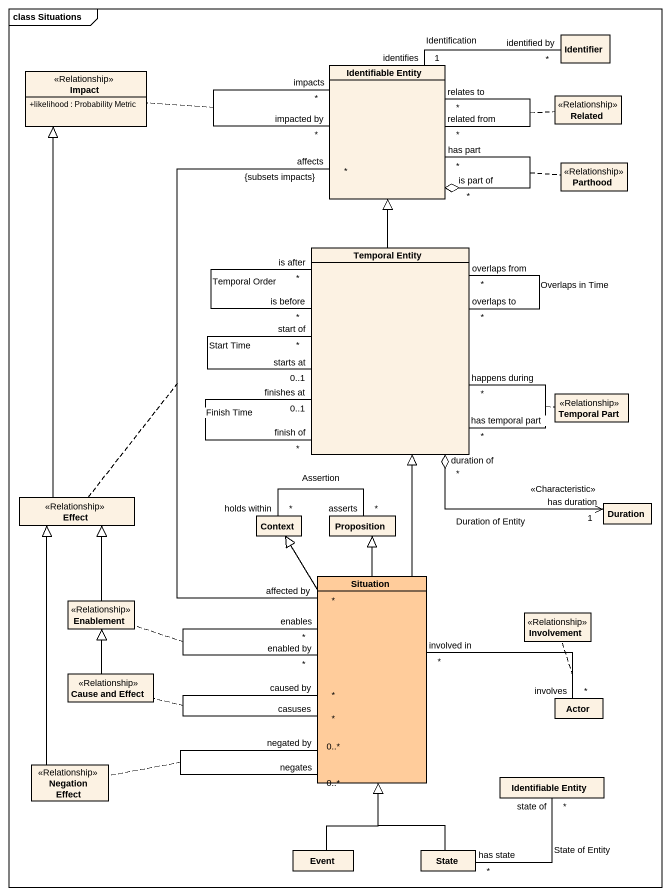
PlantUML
@startuml
mainframe class Situations
hide circle
hide empty members
skinparam classAttributeIconSize 0
class "Identifiable Entity" as Identifiable_Entity
class Identifier
class Impact <<Relationship>> {
  +likelihood : Probability Metric
}
class Related <<Relationship>>
class Parthood <<Relationship>>
class "Temporal Entity" as Temporal_Entity
class "Temporal Part" as Temporal_Part <<Relationship>>
class Effect <<Relationship>>
class Context
class Proposition
class Duration
class Situation #FFCC9B
class Enablement <<Relationship>>
class Involvement <<Relationship>>
class "Cause and Effect" as Cause_and_Effect <<Relationship>>
class "Actor" as Actor_
class "Negation Effect" as Negation_Effect <<Relationship>>
class "Identifiable Entity" as Identifiable_Entity_2
class Event
class "State" as State_
Identifiable_Entity "is part of\n*" o-- "has part\n*" Identifiable_Entity
(Identifiable_Entity, Identifiable_Entity) .. Parthood
Identifiable_Entity "impacted by\n*" -- "impacts\n*" Identifiable_Entity
(Identifiable_Entity, Identifiable_Entity) .. Impact
Identifiable_Entity "related from\n*" -- "relates to\n*" Identifiable_Entity
(Identifiable_Entity, Identifiable_Entity) .. Related
Identifier "identified by\n*" -left- "identifies\n1" Identifiable_Entity : Identification
Temporal_Entity -up-|> Identifiable_Entity
Temporal_Entity "has temporal part\n*" -- "happens during\n*" Temporal_Entity
(Temporal_Entity, Temporal_Entity) .. Temporal_Part
Temporal_Entity "overlaps to\n*" -- "overlaps from\n*" Temporal_Entity : Overlaps in Time
Temporal_Entity "finishes at\n0..1" -- "finish of\n*" Temporal_Entity : Finish Time
Temporal_Entity "starts at\n0..1" -- "start of\n*" Temporal_Entity : Start Time
Temporal_Entity "is before\n*" -- "is after\n*" Temporal_Entity : Temporal Order
Effect -up-|> Impact
Context "holds within\n*" -right- "asserts\n*" Proposition : Assertion
Duration "has duration\n1\n<<Characteristic>>" <-up-o "duration of\n*" Temporal_Entity : Duration of Entity
Situation "affected by\n*" -up- "affects\n*\n{subsets impacts}" Identifiable_Entity
(Situation, Identifiable_Entity) .. Effect
Situation -up-|> Temporal_Entity
Situation -up-|> Context
Situation -up-|> Proposition
Situation "casuses\n*" -- "caused by\n*" Situation
(Situation, Situation) .. Cause_and_Effect
Situation "0..*\nnegates" -- "0..*\nnegated by" Situation
(Situation, Situation) .. Negation_Effect
Situation "enabled by\n*" -- "enables\n*" Situation
(Situation, Situation) .. Enablement
Enablement -up-|> Effect
Cause_and_Effect -up-|> Enablement
Actor_ "involves\n*" -left- "involved in\n*" Situation
(Actor_, Situation) .. Involvement
Negation_Effect -up-|> Effect
Event -up-|> Situation
State_ -up-|> Situation
State_ "has state\n*" -up- "state of\n*" Identifiable_Entity_2 : State of Entity
@enduml
